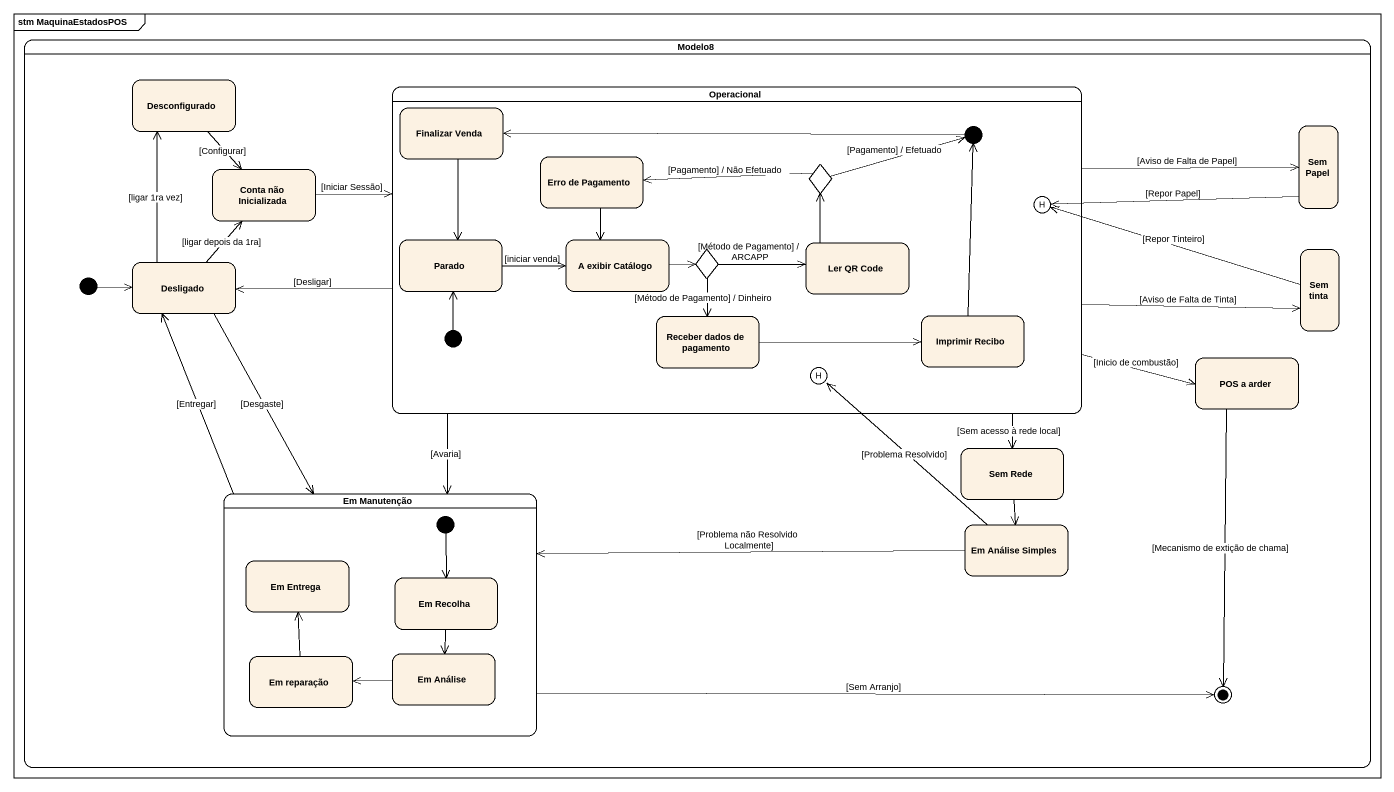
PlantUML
@startuml
mainframe stm MaquinaEstadosPOS
hide empty description
state Modelo8 {
  state Desconfigurado
  state Operacional {
    state "Finalizar Venda" as Finalizar_Venda
    state junction1 <<choice>>
    state "Erro de Pagamento" as Erro_de_Pagamento
    state choice1 <<choice>>
    state history1 <<history>>
    state Parado
    state "A exibir Catálogo" as A_exibir_Catálogo
    state "Ler QR Code" as Ler_QR_Code
    state choice2 <<choice>>
    state "Receber dados de pagamento" as Receber_dados_de_pagamento
    state "Imprimir Recibo" as Imprimir_Recibo
    state history2 <<history>>
    [*] -up-> Parado
  }
  state "Sem Papel" as Sem_Papel
  state "Conta não Inicializada" as Conta_não_Inicializada
  state Desligado
  state "Sem tinta" as Sem_tinta
  state "POS a arder" as POS_a_arder
  state "Sem Rede" as Sem_Rede
  state "Em Manutenção" as Em_Manutenção {
    state "Em Entrega" as Em_Entrega
    state "Em Recolha" as Em_Recolha
    state "Em reparação" as Em_reparação
    state "Em Análise" as Em_Análise
    [*] --> Em_Recolha
  }
  state "Em Análise Simples" as Em_Análise_Simples
  [*] -right-> Desligado
  POS_a_arder --> [*] : [Mecanismo de extição de chama]
  Em_Manutenção -right-> [*] : [Sem Arranjo]
}
Desconfigurado --> Conta_não_Inicializada : [Configurar]
Operacional -right-> Sem_Papel : [Aviso de Falta de Papel]
Operacional -left-> Desligado : [Desligar]
Operacional -right-> Sem_tinta : [Aviso de Falta de Tinta]
Operacional -right-> POS_a_arder : [Inicio de combustão]
Operacional --> Sem_Rede : [Sem acesso à rede local]
Operacional --> Em_Manutenção : [Avaria]
Finalizar_Venda --> Parado
junction1 -left-> Finalizar_Venda
Sem_Papel -left-> history1 : [Repor Papel]
Erro_de_Pagamento --> A_exibir_Catálogo
choice1 -right-> junction1 : [Pagamento] / Efetuado
choice1 -left-> Erro_de_Pagamento : [Pagamento] / Não Efetuado
Conta_não_Inicializada -right-> Operacional : [Iniciar Sessão]
Parado -right-> A_exibir_Catálogo : [iniciar venda]
A_exibir_Catálogo -right-> choice2
Ler_QR_Code -up-> choice1
Desligado -up-> Desconfigurado : [ligar 1ra vez]
Desligado -up-> Conta_não_Inicializada : [ligar depois da 1ra]
Desligado --> Em_Manutenção : [Desgaste]
choice2 -right-> Ler_QR_Code : [Método de Pagamento] / ARCAPP
choice2 --> Receber_dados_de_pagamento : [Método de Pagamento] / Dinheiro
Sem_tinta -left-> history1 : [Repor Tinteiro]
Receber_dados_de_pagamento -right-> Imprimir_Recibo
Imprimir_Recibo -up-> junction1
Sem_Rede --> Em_Análise_Simples
Em_Manutenção -up-> Desligado : [Entregar]
Em_Análise_Simples -up-> history2 : [Problema Resolvido]
Em_Análise_Simples -left-> Em_Manutenção : [Problema não Resolvido Localmente]
Em_Recolha --> Em_Análise
Em_reparação -up-> Em_Entrega
Em_Análise -left-> Em_reparação
@enduml
